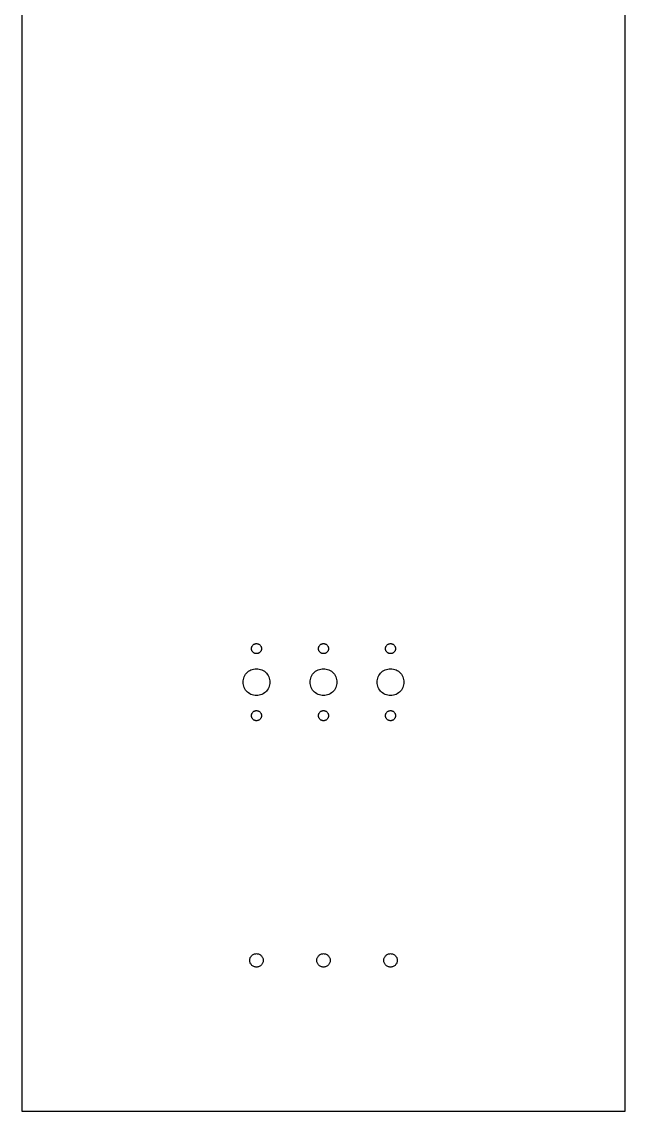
# Model space of a CAD drawing. Header units: metres. Extents: x -90 to 90, y -325 to 325.
# Drawn here: x -90 to 90, y -325 to 0 of the extents above; entities that cross this region are included whole.
import ezdxf

# ---------------------------------------------------------------- set-up
doc = ezdxf.new("R2010")
doc.units = ezdxf.units.M

msp = doc.modelspace()

# ---------------------------------------------------------------- linework, layer by layer
for p, q in [((-90, 325), (-90, -325)), ((90, -325), (90, 325)), ((-21.5, -187), (-21.4918, -186.843)), ((-21.4918, -187.157), (-21.5, -187)), ((-21.4918, -186.843), (-21.4672, -186.688)), ((-21.4672, -187.312), (-21.4918, -187.157)), ((-21.4672, -186.688), (-21.4266, -186.536)), ((-21.4266, -187.464), (-21.4672, -187.312)), ((-21.4266, -186.536), (-21.3703, -186.39)), ((-21.3703, -187.61), (-21.4266, -187.464)), ((-21.3703, -186.39), (-21.299, -186.25)), ((-21.299, -187.75), (-21.3703, -187.61)), ((-21.299, -186.25), (-21.2135, -186.118)), ((-21.2135, -187.882), (-21.299, -187.75)), ((-21.2135, -186.118), (-21.1147, -185.996)), ((-21.1147, -188.004), (-21.2135, -187.882)), ((-21.1147, -185.996), (-21.0037, -185.885)), ((-21.0037, -188.115), (-21.1147, -188.004)), ((-21.0037, -185.885), (-20.8817, -185.786)), ((-20.8817, -188.214), (-21.0037, -188.115)), ((-20.8817, -185.786), (-20.75, -185.701)), ((-20.75, -188.299), (-20.8817, -188.214)), ((-20.75, -185.701), (-20.6101, -185.63)), ((-20.6101, -188.37), (-20.75, -188.299)), ((-20.6101, -185.63), (-20.4635, -185.573)), ((-20.4635, -188.427), (-20.6101, -188.37)), ((-20.4635, -185.573), (-20.3119, -185.533)), ((-20.3119, -188.467), (-20.4635, -188.427)), ((-20.3119, -185.533), (-20.1568, -185.508)), ((-20.1568, -188.492), (-20.3119, -188.467)), ((-20.1568, -185.508), (-20, -185.5)), ((-20, -188.5), (-20.1568, -188.492)), ((-20, -185.5), (-19.8432, -185.508)), ((-19.8432, -188.492), (-20, -188.5)), ((-19.8432, -185.508), (-19.6881, -185.533)), ((-19.6881, -188.467), (-19.8432, -188.492)), ((-19.6881, -185.533), (-19.5365, -185.573)), ((-19.5365, -188.427), (-19.6881, -188.467)), ((-19.5365, -185.573), (-19.3899, -185.63)), ((-19.3899, -188.37), (-19.5365, -188.427)), ((-19.3899, -185.63), (-19.25, -185.701)), ((-19.25, -188.299), (-19.3899, -188.37)), ((-19.25, -185.701), (-19.1183, -185.786)), ((-19.1183, -188.214), (-19.25, -188.299)), ((-19.1183, -185.786), (-18.9963, -185.885)), ((-18.9963, -188.115), (-19.1183, -188.214)), ((-18.9963, -185.885), (-18.8853, -185.996)), ((-18.8853, -188.004), (-18.9963, -188.115)), ((-18.8853, -185.996), (-18.7865, -186.118)), ((-18.7865, -187.882), (-18.8853, -188.004)), ((-18.7865, -186.118), (-18.701, -186.25)), ((-18.701, -187.75), (-18.7865, -187.882)), ((-18.701, -186.25), (-18.6297, -186.39)), ((-18.6297, -187.61), (-18.701, -187.75)), ((-18.6297, -186.39), (-18.5734, -186.536)), ((-18.5734, -187.464), (-18.6297, -187.61)), ((-18.5734, -186.536), (-18.5328, -186.688)), ((-18.5328, -187.312), (-18.5734, -187.464)), ((-18.5328, -186.688), (-18.5082, -186.843)), ((-18.5082, -187.157), (-18.5328, -187.312)), ((-18.5082, -186.843), (-18.5, -187)), ((-18.5, -187), (-18.5082, -187.157)), ((-1.5, -187), (-1.49178, -186.843)), ((-1.49178, -187.157), (-1.5, -187)), ((-1.49178, -186.843), (-1.46721, -186.688)), ((-1.46721, -187.312), (-1.49178, -187.157)), ((-1.46721, -186.688), (-1.42657, -186.536)), ((-1.42657, -187.464), (-1.46721, -187.312)), ((-1.42657, -186.536), (-1.37032, -186.39)), ((-1.37032, -187.61), (-1.42657, -187.464)), ((-1.37032, -186.39), (-1.29903, -186.25)), ((-1.29903, -187.75), (-1.37032, -187.61)), ((-1.29903, -186.25), (-1.21352, -186.118)), ((-1.21352, -187.882), (-1.29903, -187.75)), ((-1.21352, -186.118), (-1.11472, -185.996)), ((-1.11472, -188.004), (-1.21352, -187.882)), ((-1.11472, -185.996), (-1.00369, -185.885)), ((-1.00369, -188.115), (-1.11472, -188.004)), ((-1.00369, -185.885), (-0.88167, -185.786)), ((-0.88167, -188.214), (-1.00369, -188.115)), ((-0.88167, -185.786), (-0.75, -185.701)), ((-0.75, -188.299), (-0.88167, -188.214)), ((-0.75, -185.701), (-0.61009, -185.63)), ((-0.61009, -188.37), (-0.75, -188.299)), ((-0.61009, -185.63), (-0.46352, -185.573)), ((-0.46352, -188.427), (-0.61009, -188.37)), ((-0.46352, -185.573), (-0.31186, -185.533)), ((-0.31186, -188.467), (-0.46352, -188.427)), ((-0.31186, -185.533), (-0.15678, -185.508)), ((-0.15678, -188.492), (-0.31186, -188.467)), ((-0.15678, -185.508), (0, -185.5)), ((0, -188.5), (-0.15678, -188.492)), ((0, -185.5), (0.15678, -185.508)), ((0.15678, -188.492), (0, -188.5)), ((0.15678, -185.508), (0.31186, -185.533)), ((0.31186, -188.467), (0.15678, -188.492)), ((0.31186, -185.533), (0.46352, -185.573)), ((0.46352, -188.427), (0.31186, -188.467)), ((0.46352, -185.573), (0.61009, -185.63)), ((0.61009, -188.37), (0.46352, -188.427)), ((0.61009, -185.63), (0.75, -185.701)), ((0.75, -188.299), (0.61009, -188.37)), ((0.75, -185.701), (0.88167, -185.786)), ((0.88167, -188.214), (0.75, -188.299)), ((0.88167, -185.786), (1.00369, -185.885)), ((1.00369, -188.115), (0.88167, -188.214)), ((1.00369, -185.885), (1.11472, -185.996)), ((1.11472, -188.004), (1.00369, -188.115)), ((1.11472, -185.996), (1.21352, -186.118)), ((1.21352, -187.882), (1.11472, -188.004)), ((1.21352, -186.118), (1.29903, -186.25)), ((1.29903, -187.75), (1.21352, -187.882)), ((1.29903, -186.25), (1.37032, -186.39)), ((1.37032, -187.61), (1.29903, -187.75)), ((1.37032, -186.39), (1.42657, -186.536)), ((1.42657, -187.464), (1.37032, -187.61)), ((1.42657, -186.536), (1.46721, -186.688)), ((1.46721, -187.312), (1.42657, -187.464)), ((1.46721, -186.688), (1.49178, -186.843)), ((1.49178, -187.157), (1.46721, -187.312)), ((1.49178, -186.843), (1.5, -187)), ((1.5, -187), (1.49178, -187.157)), ((18.5, -187), (18.5082, -186.843)), ((18.5082, -187.157), (18.5, -187)), ((18.5082, -186.843), (18.5328, -186.688)), ((18.5328, -187.312), (18.5082, -187.157)), ((18.5328, -186.688), (18.5734, -186.536)), ((18.5734, -187.464), (18.5328, -187.312)), ((18.5734, -186.536), (18.6297, -186.39)), ((18.6297, -187.61), (18.5734, -187.464)), ((18.6297, -186.39), (18.701, -186.25)), ((18.701, -187.75), (18.6297, -187.61)), ((18.701, -186.25), (18.7865, -186.118)), ((18.7865, -187.882), (18.701, -187.75)), ((18.7865, -186.118), (18.8853, -185.996)), ((18.8853, -188.004), (18.7865, -187.882)), ((18.8853, -185.996), (18.9963, -185.885)), ((18.9963, -188.115), (18.8853, -188.004)), ((18.9963, -185.885), (19.1183, -185.786)), ((19.1183, -188.214), (18.9963, -188.115)), ((19.1183, -185.786), (19.25, -185.701)), ((19.25, -188.299), (19.1183, -188.214)), ((19.25, -185.701), (19.3899, -185.63)), ((19.3899, -188.37), (19.25, -188.299)), ((19.3899, -185.63), (19.5365, -185.573)), ((19.5365, -188.427), (19.3899, -188.37)), ((19.5365, -185.573), (19.6881, -185.533)), ((19.6881, -188.467), (19.5365, -188.427)), ((19.6881, -185.533), (19.8432, -185.508)), ((19.8432, -188.492), (19.6881, -188.467)), ((19.8432, -185.508), (20, -185.5)), ((20, -188.5), (19.8432, -188.492)), ((20, -185.5), (20.1568, -185.508)), ((20.1568, -188.492), (20, -188.5)), ((20.1568, -185.508), (20.3119, -185.533)), ((20.3119, -188.467), (20.1568, -188.492)), ((20.3119, -185.533), (20.4635, -185.573)), ((20.4635, -188.427), (20.3119, -188.467)), ((20.4635, -185.573), (20.6101, -185.63)), ((20.6101, -188.37), (20.4635, -188.427)), ((20.6101, -185.63), (20.75, -185.701)), ((20.75, -188.299), (20.6101, -188.37)), ((20.75, -185.701), (20.8817, -185.786)), ((20.8817, -188.214), (20.75, -188.299)), ((20.8817, -185.786), (21.0037, -185.885)), ((21.0037, -188.115), (20.8817, -188.214)), ((21.0037, -185.885), (21.1147, -185.996)), ((21.1147, -188.004), (21.0037, -188.115)), ((21.1147, -185.996), (21.2135, -186.118)), ((21.2135, -187.882), (21.1147, -188.004)), ((21.2135, -186.118), (21.299, -186.25)), ((21.299, -187.75), (21.2135, -187.882)), ((21.299, -186.25), (21.3703, -186.39)), ((21.3703, -187.61), (21.299, -187.75)), ((21.3703, -186.39), (21.4266, -186.536)), ((21.4266, -187.464), (21.3703, -187.61)), ((21.4266, -186.536), (21.4672, -186.688)), ((21.4672, -187.312), (21.4266, -187.464)), ((21.4672, -186.688), (21.4918, -186.843)), ((21.4918, -187.157), (21.4672, -187.312)), ((21.4918, -186.843), (21.5, -187)), ((21.5, -187), (21.4918, -187.157)), ((-23.6542, -195.373), (-23.4641, -195)), ((-23.4641, -195), (-23.2361, -194.649)), ((-23.2361, -194.649), (-22.9726, -194.323)), ((-22.9726, -194.323), (-22.6765, -194.027)), ((-22.6765, -194.027), (-22.3511, -193.764)), ((-22.3511, -193.764), (-22, -193.536)), ((-22, -193.536), (-21.6269, -193.346)), ((-21.6269, -193.346), (-21.2361, -193.196)), ((-21.2361, -193.196), (-20.8316, -193.087)), ((-20.8316, -193.087), (-20.4181, -193.022)), ((-20.4181, -193.022), (-20, -193)), ((-20, -193), (-19.5819, -193.022)), ((-19.5819, -193.022), (-19.1684, -193.087)), ((-19.1684, -193.087), (-18.7639, -193.196)), ((-18.7639, -193.196), (-18.373, -193.346)), ((-18.373, -193.346), (-18, -193.536)), ((-18, -193.536), (-17.6488, -193.764)), ((-17.6488, -193.764), (-17.3235, -194.027)), ((-17.3235, -194.027), (-17.0274, -194.323)), ((-17.0274, -194.323), (-16.7639, -194.649)), ((-16.7639, -194.649), (-16.5359, -195)), ((-16.5359, -195), (-16.3458, -195.373)), ((-3.65417, -195.373), (-3.4641, -195)), ((-3.4641, -195), (-3.23605, -194.649)), ((-3.23605, -194.649), (-2.97256, -194.323)), ((-2.97256, -194.323), (-2.67651, -194.027)), ((-2.67651, -194.027), (-2.35114, -193.764)), ((-2.35114, -193.764), (-2, -193.536)), ((-2, -193.536), (-1.62694, -193.346)), ((-1.62694, -193.346), (-1.23605, -193.196)), ((-1.23605, -193.196), (-0.83164, -193.087)), ((-0.83164, -193.087), (-0.41811, -193.022)), ((-0.41811, -193.022), (0, -193)), ((0, -193), (0.41811, -193.022)), ((0.41811, -193.022), (0.83164, -193.087)), ((0.83164, -193.087), (1.23605, -193.196)), ((1.23605, -193.196), (1.62694, -193.346)), ((1.62694, -193.346), (2, -193.536)), ((2, -193.536), (2.35114, -193.764)), ((2.35114, -193.764), (2.67651, -194.027)), ((2.67651, -194.027), (2.97256, -194.323)), ((2.97256, -194.323), (3.23605, -194.649)), ((3.23605, -194.649), (3.4641, -195)), ((3.4641, -195), (3.65417, -195.373)), ((16.3458, -195.373), (16.5359, -195)), ((16.5359, -195), (16.7639, -194.649)), ((16.7639, -194.649), (17.0274, -194.323)), ((17.0274, -194.323), (17.3235, -194.027)), ((17.3235, -194.027), (17.6488, -193.764)), ((17.6488, -193.764), (18, -193.536)), ((18, -193.536), (18.373, -193.346)), ((18.373, -193.346), (18.7639, -193.196)), ((18.7639, -193.196), (19.1684, -193.087)), ((19.1684, -193.087), (19.5819, -193.022)), ((19.5819, -193.022), (20, -193)), ((20, -193), (20.4181, -193.022)), ((20.4181, -193.022), (20.8316, -193.087)), ((20.8316, -193.087), (21.2361, -193.196)), ((21.2361, -193.196), (21.6269, -193.346)), ((21.6269, -193.346), (22, -193.536)), ((22, -193.536), (22.3511, -193.764)), ((22.3511, -193.764), (22.6765, -194.027)), ((22.6765, -194.027), (22.9726, -194.323)), ((22.9726, -194.323), (23.2361, -194.649)), ((23.2361, -194.649), (23.4641, -195)), ((23.4641, -195), (23.6542, -195.373)), ((-24, -197), (-23.9781, -196.582)), ((-23.9781, -197.418), (-24, -197)), ((-23.9781, -196.582), (-23.9126, -196.168)), ((-23.9126, -197.832), (-23.9781, -197.418)), ((-23.9126, -196.168), (-23.8042, -195.764)), ((-23.8042, -198.236), (-23.9126, -197.832)), ((-23.8042, -195.764), (-23.6542, -195.373)), ((-23.6542, -198.627), (-23.8042, -198.236)), ((-16.3458, -195.373), (-16.1958, -195.764)), ((-16.1958, -198.236), (-16.3458, -198.627)), ((-16.1958, -195.764), (-16.0874, -196.168)), ((-16.0874, -197.832), (-16.1958, -198.236)), ((-16.0874, -196.168), (-16.0219, -196.582)), ((-16.0219, -197.418), (-16.0874, -197.832)), ((-16.0219, -196.582), (-16, -197)), ((-16, -197), (-16.0219, -197.418)), ((-4, -197), (-3.97807, -196.582)), ((-3.97807, -197.418), (-4, -197)), ((-3.97807, -196.582), (-3.91258, -196.168)), ((-3.91258, -197.832), (-3.97807, -197.418)), ((-3.91258, -196.168), (-3.80421, -195.764)), ((-3.80421, -198.236), (-3.91258, -197.832)), ((-3.80421, -195.764), (-3.65417, -195.373)), ((-3.65417, -198.627), (-3.80421, -198.236)), ((3.65417, -195.373), (3.80421, -195.764)), ((3.80421, -198.236), (3.65417, -198.627)), ((3.80421, -195.764), (3.91258, -196.168)), ((3.91258, -197.832), (3.80421, -198.236)), ((3.91258, -196.168), (3.97807, -196.582)), ((3.97807, -197.418), (3.91258, -197.832)), ((3.97807, -196.582), (4, -197)), ((4, -197), (3.97807, -197.418)), ((16, -197), (16.0219, -196.582)), ((16.0219, -197.418), (16, -197)), ((16.0219, -196.582), (16.0874, -196.168)), ((16.0874, -197.832), (16.0219, -197.418)), ((16.0874, -196.168), (16.1958, -195.764)), ((16.1958, -198.236), (16.0874, -197.832)), ((16.1958, -195.764), (16.3458, -195.373)), ((16.3458, -198.627), (16.1958, -198.236)), ((23.6542, -195.373), (23.8042, -195.764)), ((23.8042, -198.236), (23.6542, -198.627)), ((23.8042, -195.764), (23.9126, -196.168)), ((23.9126, -197.832), (23.8042, -198.236)), ((23.9126, -196.168), (23.9781, -196.582)), ((23.9781, -197.418), (23.9126, -197.832)), ((23.9781, -196.582), (24, -197)), ((24, -197), (23.9781, -197.418)), ((-23.4641, -199), (-23.6542, -198.627)), ((-23.2361, -199.351), (-23.4641, -199)), ((-22.9726, -199.677), (-23.2361, -199.351)), ((-22.6765, -199.973), (-22.9726, -199.677)), ((-22.3511, -200.236), (-22.6765, -199.973)), ((-22, -200.464), (-22.3511, -200.236)), ((-21.6269, -200.654), (-22, -200.464)), ((-21.2361, -200.804), (-21.6269, -200.654)), ((-20.8316, -200.913), (-21.2361, -200.804)), ((-20.4181, -200.978), (-20.8316, -200.913)), ((-20, -201), (-20.4181, -200.978)), ((-19.5819, -200.978), (-20, -201)), ((-19.1684, -200.913), (-19.5819, -200.978)), ((-18.7639, -200.804), (-19.1684, -200.913)), ((-18.373, -200.654), (-18.7639, -200.804)), ((-18, -200.464), (-18.373, -200.654)), ((-17.6488, -200.236), (-18, -200.464)), ((-17.3235, -199.973), (-17.6488, -200.236)), ((-17.0274, -199.677), (-17.3235, -199.973)), ((-16.7639, -199.351), (-17.0274, -199.677)), ((-16.5359, -199), (-16.7639, -199.351)), ((-16.3458, -198.627), (-16.5359, -199)), ((-3.4641, -199), (-3.65417, -198.627)), ((-3.23605, -199.351), (-3.4641, -199)), ((-2.97256, -199.677), (-3.23605, -199.351)), ((-2.67651, -199.973), (-2.97256, -199.677)), ((-2.35114, -200.236), (-2.67651, -199.973)), ((-2, -200.464), (-2.35114, -200.236)), ((-1.62694, -200.654), (-2, -200.464)), ((-1.23605, -200.804), (-1.62694, -200.654)), ((-0.83164, -200.913), (-1.23605, -200.804)), ((-0.41811, -200.978), (-0.83164, -200.913)), ((0, -201), (-0.41811, -200.978)), ((0.41811, -200.978), (0, -201)), ((0.83164, -200.913), (0.41811, -200.978)), ((1.23605, -200.804), (0.83164, -200.913)), ((1.62694, -200.654), (1.23605, -200.804)), ((2, -200.464), (1.62694, -200.654)), ((2.35114, -200.236), (2, -200.464)), ((2.67651, -199.973), (2.35114, -200.236)), ((2.97256, -199.677), (2.67651, -199.973)), ((3.23605, -199.351), (2.97256, -199.677)), ((3.4641, -199), (3.23605, -199.351)), ((3.65417, -198.627), (3.4641, -199)), ((16.5359, -199), (16.3458, -198.627)), ((16.7639, -199.351), (16.5359, -199)), ((17.0274, -199.677), (16.7639, -199.351)), ((17.3235, -199.973), (17.0274, -199.677)), ((17.6488, -200.236), (17.3235, -199.973)), ((18, -200.464), (17.6488, -200.236)), ((18.373, -200.654), (18, -200.464)), ((18.7639, -200.804), (18.373, -200.654)), ((19.1684, -200.913), (18.7639, -200.804)), ((19.5819, -200.978), (19.1684, -200.913)), ((20, -201), (19.5819, -200.978)), ((20.4181, -200.978), (20, -201)), ((20.8316, -200.913), (20.4181, -200.978)), ((21.2361, -200.804), (20.8316, -200.913)), ((21.6269, -200.654), (21.2361, -200.804)), ((22, -200.464), (21.6269, -200.654)), ((22.3511, -200.236), (22, -200.464)), ((22.6765, -199.973), (22.3511, -200.236)), ((22.9726, -199.677), (22.6765, -199.973)), ((23.2361, -199.351), (22.9726, -199.677)), ((23.4641, -199), (23.2361, -199.351)), ((23.6542, -198.627), (23.4641, -199)), ((-21.5, -207), (-21.4918, -206.843)), ((-21.4918, -207.157), (-21.5, -207)), ((-21.4918, -206.843), (-21.4672, -206.688)), ((-21.4672, -207.312), (-21.4918, -207.157)), ((-21.4672, -206.688), (-21.4266, -206.536)), ((-21.4266, -207.464), (-21.4672, -207.312)), ((-21.4266, -206.536), (-21.3703, -206.39)), ((-21.3703, -207.61), (-21.4266, -207.464)), ((-21.3703, -206.39), (-21.299, -206.25)), ((-21.299, -207.75), (-21.3703, -207.61)), ((-21.299, -206.25), (-21.2135, -206.118)), ((-21.2135, -207.882), (-21.299, -207.75)), ((-21.2135, -206.118), (-21.1147, -205.996)), ((-21.1147, -208.004), (-21.2135, -207.882)), ((-21.1147, -205.996), (-21.0037, -205.885)), ((-21.0037, -205.885), (-20.8817, -205.786)), ((-20.8817, -205.786), (-20.75, -205.701)), ((-20.75, -205.701), (-20.6101, -205.63)), ((-20.6101, -205.63), (-20.4635, -205.573)), ((-20.4635, -205.573), (-20.3119, -205.533)), ((-20.3119, -205.533), (-20.1568, -205.508)), ((-20.1568, -205.508), (-20, -205.5)), ((-20, -205.5), (-19.8432, -205.508)), ((-19.8432, -205.508), (-19.6881, -205.533)), ((-19.6881, -205.533), (-19.5365, -205.573)), ((-19.5365, -205.573), (-19.3899, -205.63)), ((-19.3899, -205.63), (-19.25, -205.701)), ((-19.25, -205.701), (-19.1183, -205.786)), ((-19.1183, -205.786), (-18.9963, -205.885)), ((-18.9963, -205.885), (-18.8853, -205.996)), ((-18.8853, -205.996), (-18.7865, -206.118)), ((-18.7865, -207.882), (-18.8853, -208.004)), ((-18.7865, -206.118), (-18.701, -206.25)), ((-18.701, -207.75), (-18.7865, -207.882)), ((-18.701, -206.25), (-18.6297, -206.39)), ((-18.6297, -207.61), (-18.701, -207.75)), ((-18.6297, -206.39), (-18.5734, -206.536)), ((-18.5734, -207.464), (-18.6297, -207.61)), ((-18.5734, -206.536), (-18.5328, -206.688)), ((-18.5328, -207.312), (-18.5734, -207.464)), ((-18.5328, -206.688), (-18.5082, -206.843)), ((-18.5082, -207.157), (-18.5328, -207.312)), ((-18.5082, -206.843), (-18.5, -207)), ((-18.5, -207), (-18.5082, -207.157)), ((-1.5, -207), (-1.49178, -206.843)), ((-1.49178, -207.157), (-1.5, -207)), ((-1.49178, -206.843), (-1.46721, -206.688)), ((-1.46721, -207.312), (-1.49178, -207.157)), ((-1.46721, -206.688), (-1.42657, -206.536)), ((-1.42657, -207.464), (-1.46721, -207.312)), ((-1.42657, -206.536), (-1.37032, -206.39)), ((-1.37032, -207.61), (-1.42657, -207.464)), ((-1.37032, -206.39), (-1.29903, -206.25)), ((-1.29903, -207.75), (-1.37032, -207.61)), ((-1.29903, -206.25), (-1.21352, -206.118)), ((-1.21352, -207.882), (-1.29903, -207.75)), ((-1.21352, -206.118), (-1.11472, -205.996)), ((-1.11472, -208.004), (-1.21352, -207.882)), ((-1.11472, -205.996), (-1.00369, -205.885)), ((-1.00369, -205.885), (-0.88167, -205.786)), ((-0.88167, -205.786), (-0.75, -205.701)), ((-0.75, -205.701), (-0.61009, -205.63)), ((-0.61009, -205.63), (-0.46352, -205.573)), ((-0.46352, -205.573), (-0.31186, -205.533)), ((-0.31186, -205.533), (-0.15678, -205.508)), ((-0.15678, -205.508), (0, -205.5)), ((0, -205.5), (0.15678, -205.508)), ((0.15678, -205.508), (0.31186, -205.533)), ((0.31186, -205.533), (0.46352, -205.573)), ((0.46352, -205.573), (0.61009, -205.63)), ((0.61009, -205.63), (0.75, -205.701)), ((0.75, -205.701), (0.88167, -205.786)), ((0.88167, -205.786), (1.00369, -205.885)), ((1.00369, -205.885), (1.11472, -205.996)), ((1.11472, -205.996), (1.21352, -206.118)), ((1.21352, -207.882), (1.11472, -208.004)), ((1.21352, -206.118), (1.29903, -206.25)), ((1.29903, -207.75), (1.21352, -207.882)), ((1.29903, -206.25), (1.37032, -206.39)), ((1.37032, -207.61), (1.29903, -207.75)), ((1.37032, -206.39), (1.42657, -206.536)), ((1.42657, -207.464), (1.37032, -207.61)), ((1.42657, -206.536), (1.46721, -206.688)), ((1.46721, -207.312), (1.42657, -207.464)), ((1.46721, -206.688), (1.49178, -206.843)), ((1.49178, -207.157), (1.46721, -207.312)), ((1.49178, -206.843), (1.5, -207)), ((1.5, -207), (1.49178, -207.157)), ((18.5, -207), (18.5082, -206.843)), ((18.5082, -207.157), (18.5, -207)), ((18.5082, -206.843), (18.5328, -206.688)), ((18.5328, -207.312), (18.5082, -207.157)), ((18.5328, -206.688), (18.5734, -206.536)), ((18.5734, -207.464), (18.5328, -207.312)), ((18.5734, -206.536), (18.6297, -206.39)), ((18.6297, -207.61), (18.5734, -207.464)), ((18.6297, -206.39), (18.701, -206.25)), ((18.701, -207.75), (18.6297, -207.61)), ((18.701, -206.25), (18.7865, -206.118)), ((18.7865, -207.882), (18.701, -207.75)), ((18.7865, -206.118), (18.8853, -205.996)), ((18.8853, -208.004), (18.7865, -207.882)), ((18.8853, -205.996), (18.9963, -205.885)), ((18.9963, -205.885), (19.1183, -205.786)), ((19.1183, -205.786), (19.25, -205.701)), ((19.25, -205.701), (19.3899, -205.63)), ((19.3899, -205.63), (19.5365, -205.573)), ((19.5365, -205.573), (19.6881, -205.533)), ((19.6881, -205.533), (19.8432, -205.508)), ((19.8432, -205.508), (20, -205.5)), ((20, -205.5), (20.1568, -205.508)), ((20.1568, -205.508), (20.3119, -205.533)), ((20.3119, -205.533), (20.4635, -205.573)), ((20.4635, -205.573), (20.6101, -205.63)), ((20.6101, -205.63), (20.75, -205.701)), ((20.75, -205.701), (20.8817, -205.786)), ((20.8817, -205.786), (21.0037, -205.885)), ((21.0037, -205.885), (21.1147, -205.996)), ((21.1147, -205.996), (21.2135, -206.118)), ((21.2135, -207.882), (21.1147, -208.004)), ((21.2135, -206.118), (21.299, -206.25)), ((21.299, -207.75), (21.2135, -207.882)), ((21.299, -206.25), (21.3703, -206.39)), ((21.3703, -207.61), (21.299, -207.75)), ((21.3703, -206.39), (21.4266, -206.536)), ((21.4266, -207.464), (21.3703, -207.61)), ((21.4266, -206.536), (21.4672, -206.688)), ((21.4672, -207.312), (21.4266, -207.464)), ((21.4672, -206.688), (21.4918, -206.843)), ((21.4918, -207.157), (21.4672, -207.312)), ((21.4918, -206.843), (21.5, -207)), ((21.5, -207), (21.4918, -207.157)), ((-21.0037, -208.115), (-21.1147, -208.004)), ((-20.8817, -208.214), (-21.0037, -208.115)), ((-20.75, -208.299), (-20.8817, -208.214)), ((-20.6101, -208.37), (-20.75, -208.299)), ((-20.4635, -208.427), (-20.6101, -208.37)), ((-20.3119, -208.467), (-20.4635, -208.427)), ((-20.1568, -208.492), (-20.3119, -208.467)), ((-20, -208.5), (-20.1568, -208.492)), ((-19.8432, -208.492), (-20, -208.5)), ((-19.6881, -208.467), (-19.8432, -208.492)), ((-19.5365, -208.427), (-19.6881, -208.467)), ((-19.3899, -208.37), (-19.5365, -208.427)), ((-19.25, -208.299), (-19.3899, -208.37)), ((-19.1183, -208.214), (-19.25, -208.299)), ((-18.9963, -208.115), (-19.1183, -208.214)), ((-18.8853, -208.004), (-18.9963, -208.115)), ((-1.00369, -208.115), (-1.11472, -208.004)), ((-0.88167, -208.214), (-1.00369, -208.115)), ((-0.75, -208.299), (-0.88167, -208.214)), ((-0.61009, -208.37), (-0.75, -208.299)), ((-0.46352, -208.427), (-0.61009, -208.37)), ((-0.31186, -208.467), (-0.46352, -208.427)), ((-0.15678, -208.492), (-0.31186, -208.467)), ((0, -208.5), (-0.15678, -208.492)), ((0.15678, -208.492), (0, -208.5)), ((0.31186, -208.467), (0.15678, -208.492)), ((0.46352, -208.427), (0.31186, -208.467)), ((0.61009, -208.37), (0.46352, -208.427)), ((0.75, -208.299), (0.61009, -208.37)), ((0.88167, -208.214), (0.75, -208.299)), ((1.00369, -208.115), (0.88167, -208.214)), ((1.11472, -208.004), (1.00369, -208.115)), ((18.9963, -208.115), (18.8853, -208.004)), ((19.1183, -208.214), (18.9963, -208.115)), ((19.25, -208.299), (19.1183, -208.214)), ((19.3899, -208.37), (19.25, -208.299)), ((19.5365, -208.427), (19.3899, -208.37)), ((19.6881, -208.467), (19.5365, -208.427)), ((19.8432, -208.492), (19.6881, -208.467)), ((20, -208.5), (19.8432, -208.492)), ((20.1568, -208.492), (20, -208.5)), ((20.3119, -208.467), (20.1568, -208.492)), ((20.4635, -208.427), (20.3119, -208.467)), ((20.6101, -208.37), (20.4635, -208.427)), ((20.75, -208.299), (20.6101, -208.37)), ((20.8817, -208.214), (20.75, -208.299)), ((21.0037, -208.115), (20.8817, -208.214)), ((21.1147, -208.004), (21.0037, -208.115)), ((-21.9563, -279.584), (-21.9021, -279.382)), ((-21.9021, -279.382), (-21.8271, -279.187)), ((-21.8271, -279.187), (-21.732, -279)), ((-21.732, -279), (-21.618, -278.824)), ((-21.618, -278.824), (-21.4863, -278.662)), ((-21.4863, -278.662), (-21.3383, -278.514)), ((-21.3383, -278.514), (-21.1756, -278.382)), ((-21.1756, -278.382), (-21, -278.268)), ((-21, -278.268), (-20.8135, -278.173)), ((-20.8135, -278.173), (-20.618, -278.098)), ((-20.618, -278.098), (-20.4158, -278.044)), ((-20.4158, -278.044), (-20.209, -278.011)), ((-20.209, -278.011), (-20, -278)), ((-20, -278), (-19.7909, -278.011)), ((-19.7909, -278.011), (-19.5842, -278.044)), ((-19.5842, -278.044), (-19.382, -278.098)), ((-19.382, -278.098), (-19.1865, -278.173)), ((-19.1865, -278.173), (-19, -278.268)), ((-19, -278.268), (-18.8244, -278.382)), ((-18.8244, -278.382), (-18.6617, -278.514)), ((-18.6617, -278.514), (-18.5137, -278.662)), ((-18.5137, -278.662), (-18.382, -278.824)), ((-18.382, -278.824), (-18.2679, -279)), ((-18.2679, -279), (-18.1729, -279.187)), ((-18.1729, -279.187), (-18.0979, -279.382)), ((-18.0979, -279.382), (-18.0437, -279.584)), ((-1.95628, -279.584), (-1.9021, -279.382)), ((-1.9021, -279.382), (-1.82709, -279.187)), ((-1.82709, -279.187), (-1.73204, -279)), ((-1.73204, -279), (-1.61803, -278.824)), ((-1.61803, -278.824), (-1.48628, -278.662)), ((-1.48628, -278.662), (-1.33826, -278.514)), ((-1.33826, -278.514), (-1.17557, -278.382)), ((-1.17557, -278.382), (-1, -278.268)), ((-1, -278.268), (-0.81346, -278.173)), ((-0.81346, -278.173), (-0.61803, -278.098)), ((-0.61803, -278.098), (-0.41582, -278.044)), ((-0.41582, -278.044), (-0.20905, -278.011)), ((-0.20905, -278.011), (0, -278)), ((0, -278), (0.20905, -278.011)), ((0.20905, -278.011), (0.41582, -278.044)), ((0.41582, -278.044), (0.61803, -278.098)), ((0.61803, -278.098), (0.81346, -278.173)), ((0.81346, -278.173), (1, -278.268)), ((1, -278.268), (1.17557, -278.382)), ((1.17557, -278.382), (1.33826, -278.514)), ((1.33826, -278.514), (1.48628, -278.662)), ((1.48628, -278.662), (1.61803, -278.824)), ((1.61803, -278.824), (1.73204, -279)), ((1.73204, -279), (1.82709, -279.187)), ((1.82709, -279.187), (1.9021, -279.382)), ((1.9021, -279.382), (1.95628, -279.584)), ((18.0437, -279.584), (18.0979, -279.382)), ((18.0979, -279.382), (18.1729, -279.187)), ((18.1729, -279.187), (18.2679, -279)), ((18.2679, -279), (18.382, -278.824)), ((18.382, -278.824), (18.5137, -278.662)), ((18.5137, -278.662), (18.6617, -278.514)), ((18.6617, -278.514), (18.8244, -278.382)), ((18.8244, -278.382), (19, -278.268)), ((19, -278.268), (19.1865, -278.173)), ((19.1865, -278.173), (19.382, -278.098)), ((19.382, -278.098), (19.5842, -278.044)), ((19.5842, -278.044), (19.7909, -278.011)), ((19.7909, -278.011), (20, -278)), ((20, -278), (20.209, -278.011)), ((20.209, -278.011), (20.4158, -278.044)), ((20.4158, -278.044), (20.618, -278.098)), ((20.618, -278.098), (20.8135, -278.173)), ((20.8135, -278.173), (21, -278.268)), ((21, -278.268), (21.1756, -278.382)), ((21.1756, -278.382), (21.3383, -278.514)), ((21.3383, -278.514), (21.4863, -278.662)), ((21.4863, -278.662), (21.618, -278.824)), ((21.618, -278.824), (21.732, -279)), ((21.732, -279), (21.8271, -279.187)), ((21.8271, -279.187), (21.9021, -279.382)), ((21.9021, -279.382), (21.9563, -279.584)), ((-22, -280), (-21.989, -279.791)), ((-21.989, -280.209), (-22, -280)), ((-21.989, -279.791), (-21.9563, -279.584)), ((-21.9563, -280.416), (-21.989, -280.209)), ((-21.9021, -280.618), (-21.9563, -280.416)), ((-21.8271, -280.813), (-21.9021, -280.618)), ((-21.732, -281), (-21.8271, -280.813)), ((-21.618, -281.176), (-21.732, -281)), ((-21.4863, -281.338), (-21.618, -281.176)), ((-21.3383, -281.486), (-21.4863, -281.338)), ((-21.1756, -281.618), (-21.3383, -281.486)), ((-21, -281.732), (-21.1756, -281.618)), ((-20.8135, -281.827), (-21, -281.732)), ((-20.618, -281.902), (-20.8135, -281.827)), ((-20.4158, -281.956), (-20.618, -281.902)), ((-20.209, -281.989), (-20.4158, -281.956)), ((-20, -282), (-20.209, -281.989)), ((-19.7909, -281.989), (-20, -282)), ((-19.5842, -281.956), (-19.7909, -281.989)), ((-19.382, -281.902), (-19.5842, -281.956)), ((-19.1865, -281.827), (-19.382, -281.902)), ((-19, -281.732), (-19.1865, -281.827)), ((-18.8244, -281.618), (-19, -281.732)), ((-18.6617, -281.486), (-18.8244, -281.618)), ((-18.5137, -281.338), (-18.6617, -281.486)), ((-18.382, -281.176), (-18.5137, -281.338)), ((-18.2679, -281), (-18.382, -281.176)), ((-18.1729, -280.813), (-18.2679, -281)), ((-18.0979, -280.618), (-18.1729, -280.813)), ((-18.0437, -280.416), (-18.0979, -280.618)), ((-18.0437, -279.584), (-18.011, -279.791)), ((-18.011, -280.209), (-18.0437, -280.416)), ((-18.011, -279.791), (-18, -280)), ((-18, -280), (-18.011, -280.209)), ((-2, -280), (-1.98903, -279.791)), ((-1.98903, -280.209), (-2, -280)), ((-1.98903, -279.791), (-1.95628, -279.584)), ((-1.95628, -280.416), (-1.98903, -280.209)), ((-1.9021, -280.618), (-1.95628, -280.416)), ((-1.82709, -280.813), (-1.9021, -280.618)), ((-1.73204, -281), (-1.82709, -280.813)), ((-1.61803, -281.176), (-1.73204, -281)), ((-1.48628, -281.338), (-1.61803, -281.176)), ((-1.33826, -281.486), (-1.48628, -281.338)), ((-1.17557, -281.618), (-1.33826, -281.486)), ((-1, -281.732), (-1.17557, -281.618)), ((-0.81346, -281.827), (-1, -281.732)), ((-0.61803, -281.902), (-0.81346, -281.827)), ((-0.41582, -281.956), (-0.61803, -281.902)), ((-0.20905, -281.989), (-0.41582, -281.956)), ((0, -282), (-0.20905, -281.989)), ((0.20905, -281.989), (0, -282)), ((0.41582, -281.956), (0.20905, -281.989)), ((0.61803, -281.902), (0.41582, -281.956)), ((0.81346, -281.827), (0.61803, -281.902)), ((1, -281.732), (0.81346, -281.827)), ((1.17557, -281.618), (1, -281.732)), ((1.33826, -281.486), (1.17557, -281.618)), ((1.48628, -281.338), (1.33826, -281.486)), ((1.61803, -281.176), (1.48628, -281.338)), ((1.73204, -281), (1.61803, -281.176)), ((1.82709, -280.813), (1.73204, -281)), ((1.9021, -280.618), (1.82709, -280.813)), ((1.95628, -280.416), (1.9021, -280.618)), ((1.95628, -279.584), (1.98903, -279.791)), ((1.98903, -280.209), (1.95628, -280.416)), ((1.98903, -279.791), (2, -280)), ((2, -280), (1.98903, -280.209)), ((18, -280), (18.011, -279.791)), ((18.011, -280.209), (18, -280)), ((18.011, -279.791), (18.0437, -279.584)), ((18.0437, -280.416), (18.011, -280.209)), ((18.0979, -280.618), (18.0437, -280.416)), ((18.1729, -280.813), (18.0979, -280.618)), ((18.2679, -281), (18.1729, -280.813)), ((18.382, -281.176), (18.2679, -281)), ((18.5137, -281.338), (18.382, -281.176)), ((18.6617, -281.486), (18.5137, -281.338)), ((18.8244, -281.618), (18.6617, -281.486)), ((19, -281.732), (18.8244, -281.618)), ((19.1865, -281.827), (19, -281.732)), ((19.382, -281.902), (19.1865, -281.827)), ((19.5842, -281.956), (19.382, -281.902)), ((19.7909, -281.989), (19.5842, -281.956)), ((20, -282), (19.7909, -281.989)), ((20.209, -281.989), (20, -282)), ((20.4158, -281.956), (20.209, -281.989)), ((20.618, -281.902), (20.4158, -281.956)), ((20.8135, -281.827), (20.618, -281.902)), ((21, -281.732), (20.8135, -281.827)), ((21.1756, -281.618), (21, -281.732)), ((21.3383, -281.486), (21.1756, -281.618)), ((21.4863, -281.338), (21.3383, -281.486)), ((21.618, -281.176), (21.4863, -281.338)), ((21.732, -281), (21.618, -281.176)), ((21.8271, -280.813), (21.732, -281)), ((21.9021, -280.618), (21.8271, -280.813)), ((21.9563, -280.416), (21.9021, -280.618)), ((21.9563, -279.584), (21.989, -279.791)), ((21.989, -280.209), (21.9563, -280.416)), ((21.989, -279.791), (22, -280)), ((22, -280), (21.989, -280.209)), ((-90, -325), (90, -325))]:
    msp.add_line(p, q)

doc.saveas('drawing.dxf')
